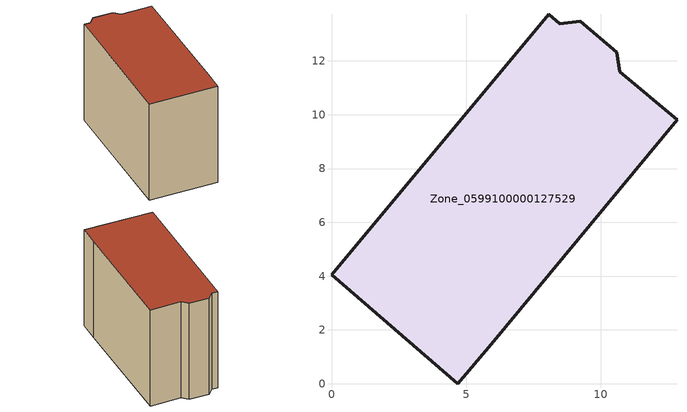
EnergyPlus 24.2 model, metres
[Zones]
Zone_0599100000127529
 floor ground (C_G): 8.49,13.38 9.24,13.47 10.6,12.33 10.71,11.6 12.84,9.81 5.94,1.47 4.7,0 0,4.05 8.08,13.74 z0
 wall outside (C_F): 4.7,0 5.94,1.47 12.84,9.81 10.71,11.6 10.6,12.33 9.24,13.47 8.49,13.38 8.08,13.74 0,4.05 4.7,0 z0:9.62
 roof outside (C_R): 8.08,13.74 0,4.05 4.7,0 5.94,1.47 12.84,9.81 10.71,11.6 10.6,12.33 9.24,13.47 8.49,13.38 z9.62
[BUILDING]
Pand.0599100000127529: North Axis=0; Terrain=City; Loads Convergence Tolerance Value=0.04; Temperature Convergence Tolerance Value=0.4; Solar Distribution=FullExterior; Maximum Number of Warmup Days=25; Minimum Number of Warmup Days=1
[Site:Location]
Rotterdam.The.Hague.AP_ZH_NLD Design_Conditions: Latitude=51.96; Longitude=4.45; Time Zone=1; Elevation=-4.5
[SITE:GROUNDTEMPERATURE:BUILDINGSURFACE]
18, 18, 18, 18, 18, 18, 18, 18, 18, 18, 18, 18
[MATERIAL] Thermal Absorptance=0.9; Solar Absorptance=0.7; Visible Absorptance=0.7
Name | Roughness | Thickness | Conductivity | Density | Specific Heat
G.TI.1946 | MediumSmooth | 0.15 | 1 | 540 | 1210
F.TI.1946 | Rough | 0.3 | 0.857143 | 1920 | 840
R.TI.1946 | MediumRough | 0.2 | 0.1 | 1500 | 1000
[CONSTRUCTION]
C_G: G.TI.1946
C_F: F.TI.1946
C_R: R.TI.1946
[ZONE]
Zone_0599100000127529: Type=1; Multiplier=1; Ceiling Height=Autocalculate; Volume=Autocalculate; Floor Area=autocalculate; Part of Total Floor Area=Yes
[ZONEINFILTRATION:DESIGNFLOWRATE]
Infil_Zone_0599100000127529: Zone or ZoneList or Space or SpaceList=Zone_0599100000127529; Schedule=AlwaysOn; Design Flow Rate Calculation Method=Flow/Area; Flow Rate per Floor Area=0.003; Constant Term Coefficient=1; Temperature Term Coefficient=0; Velocity Term Coefficient=0; Velocity Squared Term Coefficient=0
[HVACTEMPLATE:ZONE:IDEALLOADSAIRSYSTEM]
Zone_0599100000127529: Maximum Heating Supply Air Temperature=50; Minimum Cooling Supply Air Temperature=13; Maximum Heating Supply Air Humidity Ratio=0.0156; Minimum Cooling Supply Air Humidity Ratio=0.0077; Heating Limit=NoLimit; Cooling Limit=NoLimit; Dehumidification Control Type=ConstantSensibleHeatRatio; Cooling Sensible Heat Ratio=0.7; Dehumidification Setpoint=60; Humidification Control Type=None; Humidification Setpoint=30; Outdoor Air Method=None; Outdoor Air Flow Rate per Person=0.00944; Outdoor Air Flow Rate per Zone Floor Area=0; Outdoor Air Flow Rate per Zone=0; Demand Controlled Ventilation Type=None; Outdoor Air Economizer Type=NoEconomizer; Heat Recovery Type=None; Sensible Heat Recovery Effectiveness=0.7; Latent Heat Recovery Effectiveness=0.65
[ZONECONTROL:THERMOSTAT]
ThermostatControl_Zone_0599100000127529: Zone or ZoneList=Zone_0599100000127529; Control Type Schedule=DualSetpointControlType; Control 1=Thermostat_Zone_0599100000127529; Temperature Difference Between Cutout And Setpoint=0
[THERMOSTATSETPOINT:DUALSETPOINT]
Thermostat_Zone_0599100000127529: Heating Setpoint Temperature Schedule=HeatingSetpoint_Zone_0599100000127529; Cooling Setpoint Temperature Schedule=CoolingSetpoint_Zone_0599100000127529
[SCHEDULE:COMPACT]
HeatingSetpoint_Zone_0599100000127529: Through: 12/31, For: AllDays, Until: 24:00, 21
CoolingSetpoint_Zone_0599100000127529: Through: 12/31, For: AllDays, Until: 24:00, 24
DualSetpointControlType: Through: 12/31, For: AllDays, Until: 24:00, 4
AlwaysOn: Through: 12/31, For: AllDays, Until: 24:00, 1
